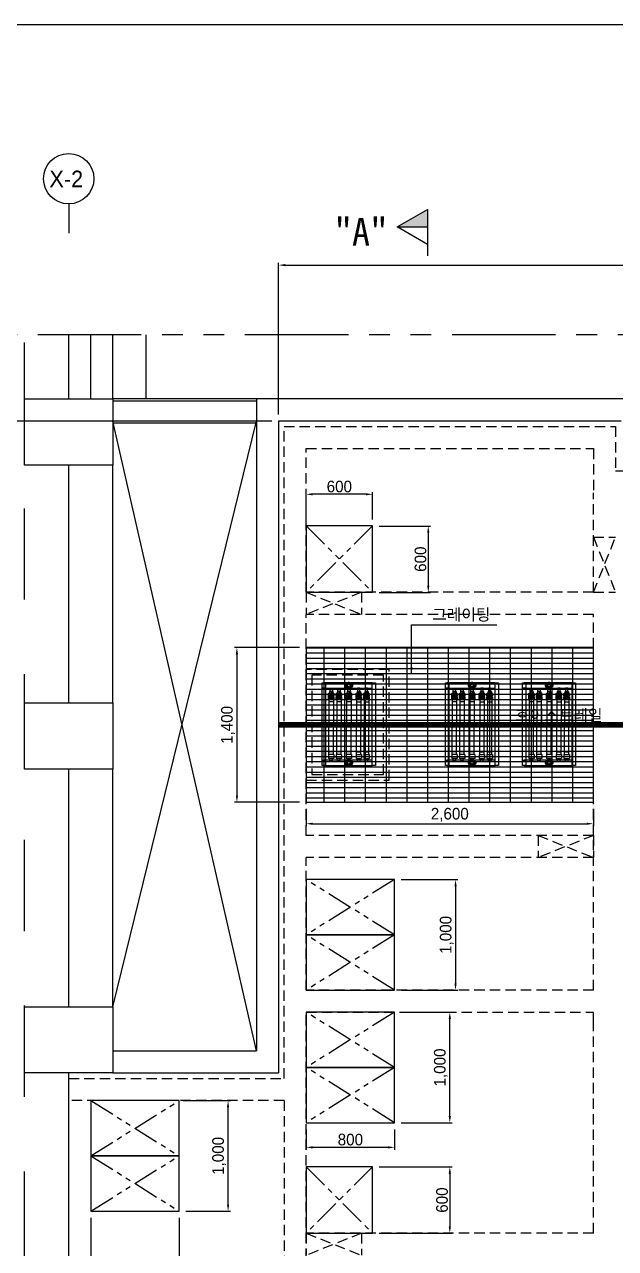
# Model space of a CAD drawing. Extents: x -446 to 204872, y -474580 to 19085.
# Drawn here: x 104693 to 110043, y 6743 to 17820 of the extents above; entities that cross this region are included whole.
import ezdxf
from ezdxf.enums import TextEntityAlignment as Align

# ---------------------------------------------------------------- set-up
doc = ezdxf.new("R2010")
doc.units = 0
doc.header["$LTSCALE"] = 750
doc.header["$MEASUREMENT"] = 0
for name, pattern in [('HIDDEN2', [0.1875, 0.125, -0.0625]), ('PHANTOM2', [1.25, 0.625, -0.125, 0.125, -0.125, 0.125, -0.125]), ('지하2층 평면도 정화조변경안$0$HID', [2, 1.1, -0.9])]:
    doc.linetypes.add(name, pattern=pattern)
doc.layers.get('0').update_dxf_attribs({"linetype": 'CONTINUOUS'})
doc.layers.get('DEFPOINTS').update_dxf_attribs({"linetype": 'CONTINUOUS'})
for name, color, linetype in [('지하2층 평면도 정화조변경안$0$A-PK', 6, 'CONTINUOUS'), ('지하2층 평면도 정화조변경안$0$COL', 2, 'CONTINUOUS'), ('지하2층 평면도 정화조변경안$0$HID', 3, '지하2층 평면도 정화조변경안$0$HID'), ('지하2층 평면도 정화조변경안$0$WAL', 3, 'CONTINUOUS')]:
    doc.layers.add(name, color=color, linetype=linetype)
doc.styles.get("Standard").update_dxf_attribs({"font": 'NanumGothicBold.ttf'})
doc.styles.add('송현도면폼(2020)$0$기문-1', font='')
doc.styles.add('송현플러스-돋움체', font='')
doc.styles.get('송현도면폼(2020)$0$기문-1').set_extended_font_data('Dotum')
doc.styles.get('송현플러스-돋움체').set_extended_font_data('DotumChe')
doc.dimstyles.new('cwn', dxfattribs={"dimscale": 20, "dimtxt": 3, "dimasz": 2, "dimexe": 1, "dimexo": 2, "dimgap": 1, "dimtad": 1, "dimdec": 0, "dimzin": 1, "dimdsep": 46, "dimlunit": 6, "dimtxsty": 'Standard', "dimcen": 0.09, "dimclrd": 4, "dimclre": 4, "dimclrt": 7, "dimadec": 0, "dimazin": 0, "dimtfac": 1, "dimtdec": 0, "dimtix": 1, "dimtmove": 1, "dimatfit": 3, "dimfxl": 2, "dimtolj": 1, "dimtzin": 1, "dimarcsym": 0})

# ---------------------------------------------------------------- blocks, each defined once
blk = doc.blocks.new('A$Ca4545229')
at = {"color": 7}
blk.add_line((456, 228), (720, 228), dxfattribs=at)
blk.add_circle((228, 228), 228, dxfattribs=at)
blk = doc.blocks.new('A$C2860c140')
at = {"color": 8, "linetype": 'PHANTOM2', "ltscale": 0.5}
for p, q in [((0, 800), (500, 0)), ((500, 800), (0, 0))]:
    blk.add_line(p, q, dxfattribs=at)
blk.add_lwpolyline([(0, 0), (500, 0), (500, 800), (0, 800)], close=True)
blk = doc.blocks.new('*D992')
at = {"color": 4, "lineweight": -2}
for p, q in [((106128, 8081), (106557, 8081)), ((106536, 7141), (106536, 8021)), ((106153, 7081), (106557, 7081))]:
    blk.add_line(p, q, dxfattribs=at)
at = {"color": 4}
for points in [[(106546, 8021), (106526, 8021), (106536, 8081)], [(106526, 7141), (106546, 7141), (106536, 7081)]]:
    blk.add_solid(points, dxfattribs=at)
at = {"layer": 'DEFPOINTS', "color": 0}
for p in [(106068, 8081), (106536, 8081), (106093, 7081)]:
    blk.add_point(p, dxfattribs=at)
at = {"color": 7, "insert": (106455, 7581), "char_height": 105, "attachment_point": 5, "rotation": 90, "style": '송현도면폼(2020)$0$기문-1'}
blk.add_mtext('\\A1;1,000', dxfattribs=at)
blk = doc.blocks.new('*D993')
at = {"color": 4, "lineweight": -2}
for p, q in [((105293, 7021), (105293, 6422)), ((106093, 7021), (106093, 6422)), ((105353, 6443), (106033, 6443))]:
    blk.add_line(p, q, dxfattribs=at)
at = {"color": 4}
for points in [[(105353, 6453), (105353, 6433), (105293, 6443)], [(106033, 6433), (106033, 6453), (106093, 6443)]]:
    blk.add_solid(points, dxfattribs=at)
at = {"layer": 'DEFPOINTS', "color": 0}
for p in [(105293, 7081), (106093, 7081), (106093, 6443)]:
    blk.add_point(p, dxfattribs=at)
at = {"color": 7, "insert": (105693, 6514), "char_height": 105, "attachment_point": 5, "style": '송현도면폼(2020)$0$기문-1'}
blk.add_mtext('\\A1;800', dxfattribs=at)
blk = doc.blocks.new('A$C2ED66BBC')
blk.add_hatch(color=8).paths.add_polyline_path([(485, 840), (0, 0), (485, 0)])
at = {"color": 7}
for p, q in [((485, 840), (485, 0)), ((970, 0), (1285, 0))]:
    blk.add_line(p, q, dxfattribs=at)
blk.add_lwpolyline([(485, 840), (0, 0), (970, 0)], close=True, dxfattribs=at)
blk = doc.blocks.new('*D995')
at = {"color": 4, "lineweight": -2}
for p, q in [((106993, 14291), (106993, 15663)), ((107053, 15642), (117933, 15642)), ((117993, 13891), (117993, 15663))]:
    blk.add_line(p, q, dxfattribs=at)
at = {"color": 4}
for points in [[(107053, 15652), (107053, 15632), (106993, 15642)], [(117933, 15632), (117933, 15652), (117993, 15642)]]:
    blk.add_solid(points, dxfattribs=at)
at = {"layer": 'DEFPOINTS', "color": 0}
for p in [(117993, 15642), (106993, 14231), (117993, 13831)]:
    blk.add_point(p, dxfattribs=at)
at = {"color": 7, "insert": (112493, 15723), "char_height": 105, "attachment_point": 5, "style": '송현도면폼(2020)$0$기문-1'}
blk.add_mtext('\\A1;11,000', dxfattribs=at)
blk = doc.blocks.new('*D996')
at = {"color": 4, "lineweight": -2}
for p, q in [((106933, 14231), (103383, 14231)), ((103404, 14171), (103404, 2491)), ((105033, 2431), (103383, 2431))]:
    blk.add_line(p, q, dxfattribs=at)
at = {"color": 4}
for points in [[(103414, 14171), (103394, 14171), (103404, 14231)], [(103394, 2491), (103414, 2491), (103404, 2431)]]:
    blk.add_solid(points, dxfattribs=at)
at = {"layer": 'DEFPOINTS', "color": 0}
for p in [(106993, 14231), (103404, 2431), (105093, 2431)]:
    blk.add_point(p, dxfattribs=at)
at = {"color": 7, "insert": (103323, 8331), "char_height": 105, "attachment_point": 5, "rotation": 90, "style": '송현도면폼(2020)$0$기문-1'}
blk.add_mtext('\\A1;11,800', dxfattribs=at)
blk = doc.blocks.new('A$C084071e8')
at = {"color": 8, "linetype": 'HIDDEN2'}
for p, q in [((4750, 10200), (4750, 11100)), ((4750, 10700), (4950, 10700)), ((4750, 10200), (4950, 10700)), ((4750, 10700), (4950, 10200)), ((4750, 10200), (2150, 10200)), ((2150, 10200), (2150, 10000)), ((2150, 10200), (2650, 10000)), ((2650, 10200), (2150, 10000)), ((2650, 10200), (2650, 10000)), ((4750, 10200), (4950, 10200)), ((4750, 10000), (2150, 10000)), ((4750, 6600), (4750, 10000)), ((4750, 8000), (4750, 8300)), ((4750, 8000), (2150, 8000)), ((4250, 8000), (4250, 7800)), ((4250, 8000), (4750, 7800)), ((4750, 8000), (4250, 7800)), ((4750, 8000), (4750, 7800)), ((4750, 7800), (2150, 7800)), ((4750, 6300), (4750, 6400)), ((4750, 4400), (4750, 6300)), ((0, 5800), (1950, 5800)), ((1950, 5600), (0, 5600)), ((1950, 5600), (1950, 2200)), ((4750, 4400), (2150, 4400)), ((2150, 4400), (2150, 4200)), ((2150, 4400), (2650, 4200)), ((2650, 4400), (2150, 4200)), ((2650, 4400), (2650, 4200))]:
    blk.add_line(p, q, dxfattribs=at)
for points in [[(1950, 5800), (1950, 11700), (4950, 11700), (4950, 11300), (5650, 11300), (5650, 11700), (12450, 11700)], [(2150, 10200), (2150, 11500), (4750, 11500), (4750, 11100)], [(2150, 8000), (2150, 10000)], [(4750, 6600), (2150, 6600), (2150, 7800)], [(2150, 2200), (2150, 6400), (4750, 6400)]]:
    blk.add_lwpolyline(points, dxfattribs=at)
blk = doc.blocks.new('A$Ced4dde51')
at = {"color": 8, "linetype": 'PHANTOM2', "ltscale": 0.5}
for p, q in [((0, 600), (600, 0)), ((600, 600), (0, 0))]:
    blk.add_line(p, q, dxfattribs=at)
blk.add_lwpolyline([(0, 600), (0, 0), (600, 0), (600, 600)], close=True)
blk = doc.blocks.new('A$Ce362ac67')
at = {"color": 8, "ltscale": 0.1}
for p, q in [((0, 595), (0, 617)), ((0, 617), (1, 617)), ((0, 617), (0, 595)), ((0, 595), (49, 595)), ((0, 567), (0, 587)), ((1, 587), (0, 587)), ((0, 587), (0, 567)), ((0, 567), (49, 567)), ((1, 617), (5, 618)), ((1, 617), (48, 617)), ((1, 617), (1, 595)), ((1, 587), (1, 592)), ((1, 592), (6, 592)), ((1, 587), (48, 587)), ((1, 587), (1, 567)), ((2, 617), (2, 595)), ((2, 587), (2, 567)), ((5, 618), (25, 618)), ((5, 617), (5, 595)), ((6, 594), (5, 595)), ((5, 587), (5, 567)), ((5, 567), (5, 557)), ((5, 567), (5, 315)), ((6, 617), (6, 595)), ((6, 594), (6, 592)), ((6, 594), (43, 594)), ((6, 592), (43, 592)), ((6, 587), (6, 567)), ((9, 631), (10, 631)), ((9, 631), (9, 618)), ((9, 618), (9, 618)), ((10, 634), (25, 634)), ((10, 634), (10, 631)), ((10, 631), (39, 631)), ((10, 617), (10, 595)), ((10, 587), (10, 567)), ((14, 664), (14, 634)), ((35, 664), (14, 664)), ((14, 634), (35, 634)), ((15, 617), (15, 595)), ((15, 617), (15, 595)), ((15, 587), (15, 567)), ((15, 587), (15, 567)), ((22, 617), (22, 595)), ((22, 587), (22, 567)), ((39, 634), (25, 634)), ((45, 618), (25, 618)), ((28, 617), (28, 595)), ((28, 587), (28, 567)), ((34, 617), (34, 595)), ((34, 617), (34, 595)), ((34, 587), (34, 567)), ((34, 587), (34, 567)), ((35, 634), (35, 664)), ((39, 634), (39, 631)), ((40, 631), (39, 631)), ((39, 617), (39, 595)), ((39, 587), (39, 567)), ((40, 631), (40, 618)), ((40, 618), (40, 618)), ((43, 617), (43, 595)), ((43, 594), (45, 595)), ((43, 594), (43, 592)), ((43, 592), (48, 592)), ((43, 587), (43, 567)), ((44, 617), (44, 595)), ((44, 587), (44, 567)), ((48, 617), (45, 618)), ((45, 567), (45, 315)), ((47, 617), (47, 595)), ((47, 587), (47, 567)), ((49, 617), (48, 617)), ((48, 617), (48, 595)), ((48, 587), (48, 592)), ((48, 587), (49, 587)), ((48, 587), (48, 567)), ((49, 595), (49, 617)), ((49, 617), (49, 595)), ((49, 567), (49, 587)), ((49, 587), (49, 567)), ((5, 542), (45, 542)), ((5, 63), (5, 315)), ((45, 63), (45, 315)), ((0, 63), (0, 28)), ((0, 63), (49, 63)), ((0, 28), (12, 28)), ((5, 88), (45, 88)), ((5, 63), (5, 73)), ((5, 63), (45, 63)), ((13, 0), (12, 28)), ((12, 28), (37, 28)), ((13, 0), (37, 0)), ((37, 28), (49, 28)), ((37, 0), (37, 28)), ((49, 63), (49, 28))]:
    blk.add_line(p, q, dxfattribs=at)
blk = doc.blocks.new('A$Cc35c515d')
at = {"color": 8, "ltscale": 0.1}
for p, q in [((0, 751), (30, 751)), ((0, 1), (0, 751)), ((0, 751), (30, 751)), ((30, 701), (0, 701)), ((450, 751), (15, 751)), ((15, 701), (450, 701)), ((30, 751), (30, 701)), ((30, 751), (30, 1)), ((204, 732), (204, 721)), ((208, 732), (205, 732)), ((205, 720), (208, 720)), ((208, 737), (208, 732)), ((208, 732), (213, 732)), ((208, 720), (208, 716)), ((213, 720), (208, 720)), ((217, 739), (209, 739)), ((209, 714), (217, 714)), ((210, 739), (210, 714)), ((214, 732), (214, 721)), ((265, 751), (215, 751)), ((215, 751), (215, 701)), ((215, 701), (215, 751)), ((215, 701), (265, 701)), ((271, 739), (263, 739)), ((263, 714), (271, 714)), ((265, 701), (265, 751)), ((265, 751), (265, 701)), ((266, 732), (266, 721)), ((272, 732), (267, 732)), ((267, 720), (272, 720)), ((270, 739), (270, 714)), ((272, 732), (272, 737)), ((275, 732), (272, 732)), ((272, 716), (272, 720)), ((272, 720), (275, 720)), ((276, 721), (276, 732)), ((450, 701), (450, 751)), ((450, 1), (450, 751)), ((450, 751), (480, 751)), ((480, 751), (480, 1)), ((0, 51), (30, 51)), ((30, 1), (0, 1)), ((30, 1), (0, 1)), ((450, 51), (15, 51)), ((15, 1), (450, 1)), ((30, 51), (30, 1)), ((204, 32), (204, 21)), ((208, 32), (205, 32)), ((205, 20), (208, 20)), ((208, 37), (208, 32)), ((208, 32), (213, 32)), ((208, 20), (208, 16)), ((213, 20), (208, 20)), ((217, 39), (209, 39)), ((209, 14), (217, 14)), ((210, 39), (210, 14)), ((214, 32), (214, 21)), ((265, 51), (215, 51)), ((215, 51), (215, 1)), ((215, 1), (215, 51)), ((215, 1), (265, 1)), ((271, 39), (263, 39)), ((263, 14), (271, 14)), ((265, 51), (265, 1)), ((265, 1), (265, 51)), ((266, 32), (266, 21)), ((272, 32), (267, 32)), ((267, 20), (272, 20)), ((270, 39), (270, 14)), ((272, 32), (272, 37)), ((275, 32), (272, 32)), ((272, 16), (272, 20)), ((272, 20), (275, 20)), ((276, 21), (276, 32)), ((450, 1), (450, 51)), ((480, 1), (450, 1))]:
    blk.add_line(p, q, dxfattribs=at)
for centre, radius in [((240, 726), 25.6), ((240, 726), 21.8), ((240, 726), 19.4), ((240, 726), 16.8), ((240, 726), 16), ((240, 726), 11.6), ((240, 26), 25.6), ((240, 26), 21.8), ((240, 26), 19.4), ((240, 26), 16.8), ((240, 26), 16), ((240, 26), 11.6)]:
    blk.add_circle(centre, radius, dxfattribs=at)
for centre, radius, start, end in [((205, 732), 0.8, 90, 180), ((205, 721), 0.8, 180, 270), ((209, 737), 1.6, 90, 180), ((209, 716), 1.6, 180, 270), ((213, 732), 0.8, 0, 90), ((213, 721), 0.8, 270, 0), ((240, 726), 26.4, 28.0146, 151.9854), ((240, 726), 26.4, 208.0146, 331.9854), ((240, 726), 26.4, 9.9866, 28.0146), ((240, 726), 26.4, 331.9854, 350.0134), ((267, 732), 0.8, 90, 180), ((267, 721), 0.8, 180, 270), ((271, 737), 1.6, 0, 90), ((271, 716), 1.6, 270, 0), ((275, 732), 0.8, 0, 90), ((275, 721), 0.8, 270, 0), ((205, 32), 0.8, 90, 180), ((205, 21), 0.8, 180, 270), ((209, 37), 1.6, 90, 180), ((209, 16), 1.6, 180, 270), ((213, 32), 0.8, 0, 90), ((213, 21), 0.8, 270, 0), ((240, 26), 26.4, 151.9854, 170.0134), ((240, 26), 26.4, 189.9866, 208.0146), ((240, 26), 26.4, 28.0146, 151.9854), ((240, 26), 26.4, 208.0146, 331.9854), ((240, 26), 26.4, 9.9866, 28.0146), ((240, 26), 26.4, 331.9854, 350.0134), ((267, 32), 0.8, 90, 180), ((267, 21), 0.8, 180, 270), ((271, 37), 1.6, 0, 90), ((271, 16), 1.6, 270, 0), ((275, 32), 0.8, 0, 90), ((275, 21), 0.8, 270, 0)]:
    blk.add_arc(centre, radius, start, end, dxfattribs=at)
at = {"color": 7, "xscale": -1}
for p in [(105, 37), (175, 37), (265, 37)]:
    blk.add_blockref('A$Ce362ac67', p, dxfattribs=at)
at = {"color": 7}
for p in [(305, 37), (375, 37)]:
    blk.add_blockref('A$Ce362ac67', p, dxfattribs=at)
blk = doc.blocks.new('*D1004')
at = {"color": 4, "lineweight": -2}
for p, q in [((107243, 13341), (107243, 13589)), ((107783, 13568), (107303, 13568)), ((107843, 13341), (107843, 13589))]:
    blk.add_line(p, q, dxfattribs=at)
at = {"color": 4}
for points in [[(107303, 13578), (107303, 13558), (107243, 13568)], [(107783, 13558), (107783, 13578), (107843, 13568)]]:
    blk.add_solid(points, dxfattribs=at)
at = {"layer": 'DEFPOINTS', "color": 0}
for p in [(107243, 13568), (107243, 13281), (107843, 13281)]:
    blk.add_point(p, dxfattribs=at)
at = {"color": 7, "insert": (107543, 13638), "char_height": 105, "attachment_point": 5, "style": '송현도면폼(2020)$0$기문-1'}
blk.add_mtext('\\A1;600', dxfattribs=at)
blk = doc.blocks.new('*D1005')
at = {"color": 4, "lineweight": -2}
for p, q in [((107903, 13281), (108369, 13281)), ((108348, 13221), (108348, 12741)), ((107903, 12681), (108369, 12681))]:
    blk.add_line(p, q, dxfattribs=at)
at = {"color": 4}
for points in [[(108358, 13221), (108338, 13221), (108348, 13281)], [(108338, 12741), (108358, 12741), (108348, 12681)]]:
    blk.add_solid(points, dxfattribs=at)
at = {"layer": 'DEFPOINTS', "color": 0}
for p in [(107843, 13281), (107843, 12681), (108348, 12681)]:
    blk.add_point(p, dxfattribs=at)
at = {"color": 7, "insert": (108278, 12981), "char_height": 105, "attachment_point": 5, "rotation": 90, "style": '송현도면폼(2020)$0$기문-1'}
blk.add_mtext('\\A1;600', dxfattribs=at)
blk = doc.blocks.new('*D1006')
at = {"color": 4, "lineweight": -2}
for p, q in [((107243, 10721), (107243, 10566)), ((109843, 10721), (109843, 10566)), ((107303, 10587), (109783, 10587))]:
    blk.add_line(p, q, dxfattribs=at)
at = {"color": 4}
for points in [[(107303, 10597), (107303, 10577), (107243, 10587)], [(109783, 10577), (109783, 10597), (109843, 10587)]]:
    blk.add_solid(points, dxfattribs=at)
at = {"layer": 'DEFPOINTS', "color": 0}
for p in [(107243, 10781), (109843, 10781), (109843, 10587)]:
    blk.add_point(p, dxfattribs=at)
at = {"color": 7, "insert": (108543, 10668), "char_height": 105, "attachment_point": 5, "style": '송현도면폼(2020)$0$기문-1'}
blk.add_mtext('\\A1;2,600', dxfattribs=at)
blk = doc.blocks.new('*D1007')
at = {"color": 4, "lineweight": -2}
for p, q in [((107183, 12181), (106595, 12181)), ((106616, 12121), (106616, 10841)), ((107183, 10781), (106595, 10781))]:
    blk.add_line(p, q, dxfattribs=at)
at = {"color": 4}
for points in [[(106626, 12121), (106606, 12121), (106616, 12181)], [(106606, 10841), (106626, 10841), (106616, 10781)]]:
    blk.add_solid(points, dxfattribs=at)
at = {"layer": 'DEFPOINTS', "color": 0}
for p in [(107243, 12181), (106616, 10781), (107243, 10781)]:
    blk.add_point(p, dxfattribs=at)
at = {"color": 7, "insert": (106535, 11481), "char_height": 105, "attachment_point": 5, "rotation": 90, "style": '송현도면폼(2020)$0$기문-1'}
blk.add_mtext('\\A1;1,400', dxfattribs=at)
blk = doc.blocks.new('*D1025')
at = {"color": 4, "lineweight": -2}
for p, q in [((108103, 10081), (108616, 10081)), ((108595, 10021), (108595, 9141)), ((108103, 9081), (108616, 9081))]:
    blk.add_line(p, q, dxfattribs=at)
at = {"color": 4}
for points in [[(108605, 10021), (108585, 10021), (108595, 10081)], [(108585, 9141), (108605, 9141), (108595, 9081)]]:
    blk.add_solid(points, dxfattribs=at)
at = {"layer": 'DEFPOINTS', "color": 0}
for p in [(108043, 10081), (108043, 9081), (108595, 9081)]:
    blk.add_point(p, dxfattribs=at)
at = {"color": 7, "insert": (108515, 9581), "char_height": 105, "attachment_point": 5, "rotation": 90, "style": '송현도면폼(2020)$0$기문-1'}
blk.add_mtext('\\A1;1,000', dxfattribs=at)
blk = doc.blocks.new('*D1026')
at = {"color": 4, "lineweight": -2}
for p, q in [((108103, 8881), (108564, 8881)), ((108543, 7941), (108543, 8821)), ((108103, 7881), (108564, 7881))]:
    blk.add_line(p, q, dxfattribs=at)
at = {"color": 4}
for points in [[(108553, 8821), (108533, 8821), (108543, 8881)], [(108533, 7941), (108553, 7941), (108543, 7881)]]:
    blk.add_solid(points, dxfattribs=at)
at = {"layer": 'DEFPOINTS', "color": 0}
for p in [(108043, 8881), (108543, 8881), (108043, 7881)]:
    blk.add_point(p, dxfattribs=at)
at = {"color": 7, "insert": (108462, 8381), "char_height": 105, "attachment_point": 5, "rotation": 90, "style": '송현도면폼(2020)$0$기문-1'}
blk.add_mtext('\\A1;1,000', dxfattribs=at)
blk = doc.blocks.new('*D1027')
at = {"color": 4, "lineweight": -2}
for p, q in [((107903, 7481), (108564, 7481)), ((108543, 7421), (108543, 6941)), ((107903, 6881), (108564, 6881))]:
    blk.add_line(p, q, dxfattribs=at)
at = {"color": 4}
for points in [[(108553, 7421), (108533, 7421), (108543, 7481)], [(108533, 6941), (108553, 6941), (108543, 6881)]]:
    blk.add_solid(points, dxfattribs=at)
at = {"layer": 'DEFPOINTS', "color": 0}
for p in [(107843, 7481), (107843, 6881), (108543, 6881)]:
    blk.add_point(p, dxfattribs=at)
at = {"color": 7, "insert": (108473, 7181), "char_height": 105, "attachment_point": 5, "rotation": 90, "style": '송현도면폼(2020)$0$기문-1'}
blk.add_mtext('\\A1;600', dxfattribs=at)
blk = doc.blocks.new('*D1030')
at = {"color": 4, "lineweight": -2}
for p, q in [((107243, 7821), (107243, 7637)), ((108043, 7821), (108043, 7637)), ((107983, 7658), (107303, 7658))]:
    blk.add_line(p, q, dxfattribs=at)
at = {"color": 4}
for points in [[(107303, 7668), (107303, 7648), (107243, 7658)], [(107983, 7648), (107983, 7668), (108043, 7658)]]:
    blk.add_solid(points, dxfattribs=at)
at = {"layer": 'DEFPOINTS', "color": 0}
for p in [(107243, 7881), (108043, 7881), (107243, 7658)]:
    blk.add_point(p, dxfattribs=at)
at = {"color": 7, "insert": (107643, 7728), "char_height": 105, "attachment_point": 5, "style": '송현도면폼(2020)$0$기문-1'}
blk.add_mtext('\\A1;800', dxfattribs=at)

msp = doc.modelspace()

# ---------------------------------------------------------------- hatches: boundary and pattern name
h = msp.add_hatch()
h.set_pattern_fill('GRATE', color=8, scale=1500)
h.set_pattern_definition([(0, (-103343.99, 427539.193), (0, 46.875), []), (90, (-103343.99, 427539.2), (-187.5, 1e-14), [])])
h.paths.add_polyline_path([(109843.1, 10781.4), (109843.1, 12181.4), (107243.1, 12181.4), (107243.1, 10781.4)])

# ---------------------------------------------------------------- linework, layer by layer
at = {"color": 5}
for p, q in [((105793.1, 14431.4), (105793.1, 15011.4)), ((106793.1, 14431.4), (105493.1, 14431.4)), ((105493.1, 8931.4), (106793.1, 14231.4)), ((106793.1, 8531.4), (105493.1, 14231.4)), ((105493.1, 11681.4), (105493.1, 13831.4)), ((105493.1, 8931.4), (105493.1, 11081.4))]:
    msp.add_line(p, q, dxfattribs=at)
at = {"color": 11, "linetype": 'PHANTOM2', "ltscale": 2, "elevation": -103000}
msp.add_lwpolyline([(104324.5, 2116.2), (118875.8, 2116.2), (118875.8, 15011.4), (104324.5, 15011.4)], close=True, dxfattribs=at)
at = {"color": 7}
msp.add_lwpolyline([(109843.1, 10781.4), (109843.1, 12181.4), (107243.1, 12181.4), (107243.1, 10781.4)], close=True, dxfattribs=at)
at = {"color": 8, "linetype": 'HIDDEN2'}
for points in [[(107993.1, 11981.4), (107243.1, 11981.4), (107243.1, 10981.4), (107993.1, 10981.4)], [(107943.1, 11931.4), (107293.1, 11931.4), (107293.1, 11031.4), (107943.1, 11031.4)]]:
    msp.add_lwpolyline(points, close=True, dxfattribs=at)
at = {"color": 7, "linetype": 'PHANTOM2', "const_width": 50}
msp.add_lwpolyline([(106993.1, 11481.4), (110454.1, 11481.4)], dxfattribs=at)
at = {"layer": 'DEFPOINTS', "color": 151}
msp.add_lwpolyline([(100800, 17820), (126000, 17820), (126000, 0), (100800, 0)], close=True, dxfattribs=at)
at = {"layer": '지하2층 평면도 정화조변경안$0$A-PK'}
msp.add_lwpolyline([(110793.1, 14431.4), (105793.1, 14431.4), (105793.1, 15011.4)], dxfattribs=at)
at = {"layer": '지하2층 평면도 정화조변경안$0$COL'}
for p, q in [((106793.1, 14431.4), (106793.1, 8531.4)), ((117593.1, 14431.4), (106793.1, 14431.4)), ((106993.1, 14231.4), (106993.1, 8331.4)), ((110093.1, 14231.4), (106993.1, 14231.4)), ((105493.1, 8531.4), (106793.1, 8531.4)), ((105493.1, 8331.4), (106993.1, 8331.4))]:
    msp.add_line(p, q, dxfattribs=at)
for points in [[(105093.1, 14431.4), (105093.1, 15011.4)], [(104693.1, 14431.4), (105493.1, 14431.4), (105493.1, 13831.4), (104693.1, 13831.4), (104693.1, 14431.4)], [(105093.1, 11681.4), (105093.1, 13831.4)], [(104693.1, 11681.4), (105493.1, 11681.4), (105493.1, 11081.4), (104693.1, 11081.4), (104693.1, 11681.4)], [(105093.1, 8931.4), (105093.1, 11081.4)], [(104693.1, 8931.4), (105493.1, 8931.4), (105493.1, 8331.4), (104693.1, 8331.4), (104693.1, 8931.4)], [(105093.1, 5631.4), (105093.1, 8331.4)]]:
    msp.add_lwpolyline(points, dxfattribs=at)
at = {"layer": '지하2층 평면도 정화조변경안$0$HID'}
msp.add_lwpolyline([(104693.1, 2116.2), (104693.1, 15011.4)], dxfattribs=at)
at = {"layer": '지하2층 평면도 정화조변경안$0$WAL'}
for p, q in [((106793.1, 14411.4), (105493.1, 14411.4)), ((106793.1, 14211.4), (105493.1, 14211.4))]:
    msp.add_line(p, q, dxfattribs=at)
for points in [[(105293.1, 14431.4), (105293.1, 15011.4)], [(105493.1, 14431.4), (105493.1, 15011.4)]]:
    msp.add_lwpolyline(points, dxfattribs=at)

# ---------------------------------------------------------------- block references
at = {"color": 7, "rotation": 270}
msp.add_blockref('A$Ca4545229', (104865.2, 16652.2), dxfattribs=at)
at = {"color": 7, "xscale": -0.3275999999999997, "yscale": 0.3275999999999997, "zscale": 0.3275999999999997, "rotation": 89.99999999999991}
msp.add_blockref('A$C2ED66BBC', (108342.4, 16146.9), dxfattribs=at)
msp.add_blockref('A$C2ED66BBC', (108342.4, 16146.9), dxfattribs=at)
at = {"color": 7}
for name, p in [('A$C084071e8', (105093.1, 2481.4)), ('A$Ced4dde51', (107243.1, 12681.4)), ('A$Cc35c515d', (107389, 11112.4)), ('A$Cc35c515d', (108504.3, 11112.4)), ('A$Cc35c515d', (109201.2, 11112.4)), ('A$Ced4dde51', (107243.1, 6881.4))]:
    msp.add_blockref(name, p, dxfattribs=at)
at = {"color": 7, "ltscale": 100}
for p, rotation in [((107243.1, 10081.4), 270), ((107243.1, 9581.4), 270), ((107243.1, 8881.4), 270), ((107243.1, 8381.4), 270), ((106093.1, 7581.4), 89.99999999999997), ((106093.1, 7081.4), 89.99999999999997)]:
    msp.add_blockref('A$C2860c140', p, dxfattribs=dict(at, rotation=rotation))

# ---------------------------------------------------------------- texts
at = {"color": 7, "style": '송현도면폼(2020)$0$기문-1'}
for s, height, p in [('X-2', 150, (104918.9, 16347.3)), ('그레이팅', 105, (108383.9, 12426.7)), (' 호이스트레일', 105, (109096.8, 11517))]:
    msp.add_text(s, height=height, dxfattribs=at).set_placement(p)
at = {"color": 7, "style": '송현플러스-돋움체'}
msp.add_text('"A"', height=250, dxfattribs=at).set_placement((107496.7, 15944.8), align=Align.MIDDLE_LEFT)

# ---------------------------------------------------------------- dimensions: what is measured, and where the dimension line sits
at = {"color": 7}
for base, p1, p2, picture, middle in [((117993.1, 15642.1), (106993.1, 14231.4), (117993.1, 13831.4), '*D995', (112493.1, 15722.8)), ((107243.1, 13567.8), (107843.1, 13281.4), (107243.1, 13281.4), '*D1004', (107543.1, 13638.4)), ((109843.1, 10587.4), (107243.1, 10781.4), (109843.1, 10781.4), '*D1006', (108543.1, 10668.1)), ((107243.1, 7657.8), (108043.1, 7881.4), (107243.1, 7881.4), '*D1030', (107643.1, 7728.3)), ((106093.1, 6443.5), (105293.1, 7081.4), (106093.1, 7081.4), '*D993', (105693.1, 6514.1))]:
    dim = msp.add_linear_dim(base=base, p1=p1, p2=p2, dimstyle='cwn', override={"dimscale": 30, "dimtxt": 3.5, "dimexe": 0.7, "dimgap": 0.6, "dimtxsty": '송현도면폼(2020)$0$기문-1'}, dxfattribs=at)
    dim.commit()
    dim.dimension.update_dxf_attribs({"geometry": picture, "text_midpoint": middle})
for base, p1, p2, picture, middle in [((103403.7, 2431.4), (106993.1, 14231.4), (105093.1, 2431.4), '*D996', (103323, 8331.4)), ((108348.2, 12681.4), (107843.1, 13281.4), (107843.1, 12681.4), '*D1005', (108277.6, 12981.4)), ((106616, 10781.4), (107243.1, 12181.4), (107243.1, 10781.4), '*D1007', (106535.3, 11481.4)), ((108595.2, 9081.4), (108043.1, 10081.4), (108043.1, 9081.4), '*D1025', (108514.5, 9581.4)), ((108543.1, 8881.4), (108043.1, 7881.4), (108043.1, 8881.4), '*D1026', (108462.4, 8381.4)), ((106535.7, 8081.4), (106093.1, 7081.4), (106068.1, 8081.4), '*D992', (106455, 7581.4)), ((108543.1, 6881.4), (107843.1, 7481.4), (107843.1, 6881.4), '*D1027', (108472.5, 7181.4))]:
    dim = msp.add_linear_dim(base=base, p1=p1, p2=p2, angle=90, dimstyle='cwn', override={"dimscale": 30, "dimtxt": 3.5, "dimexe": 0.7, "dimgap": 0.6, "dimtxsty": '송현도면폼(2020)$0$기문-1'}, dxfattribs=at)
    dim.commit()
    dim.dimension.update_dxf_attribs({"geometry": picture, "text_midpoint": middle})

# ---------------------------------------------------------------- leaders
msp.add_leader([(108196.6, 11943.4), (108196.6, 12387.1), (108967.3, 12387.1)], dimstyle='cwn', override={"dimscale": 30, "dimtxt": 3.5, "dimexe": 0.7, "dimgap": 0.6, "dimtad": 0, "dimtxsty": '송현도면폼(2020)$0$기문-1'}, dxfattribs=at)

doc.saveas('drawing.dxf')
